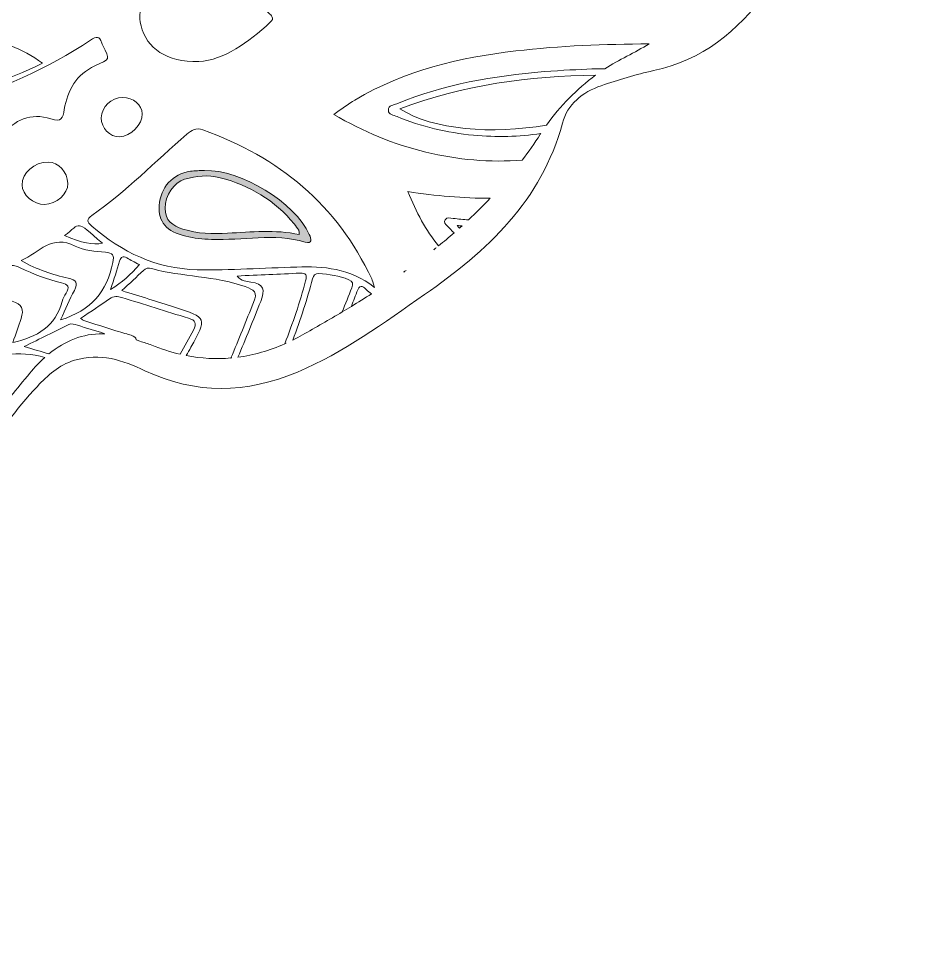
# Model space of a CAD drawing. Extents: x 196 to 3823, y -5725 to -331.
# Drawn here: x 1425.9 to 1787.2, y -3146.4 to -2771.1 of the extents above; entities that cross this region are included whole.
import ezdxf

# ---------------------------------------------------------------- set-up
doc = ezdxf.new("R2010")
doc.units = 0
doc.header["$MEASUREMENT"] = 0
doc.layers.add('Layer 1', color=7, linetype='Continuous')

# ---------------------------------------------------------------- blocks, each defined once
blk = doc.blocks.new('block 2')
at = {"layer": 'Layer 1', "true_color": 0xffffff}
h = blk.add_hatch(color=7, dxfattribs=at)
h.dxf.hatch_style = 2
edge = h.paths.add_edge_path()
edge.add_spline(control_points=[(1500.24, -2831.83), (1498.35, -2831.93), (1496.44, -2831.89), (1494.57, -2832.15), (1487.48, -2833.17), (1482.58, -2838.62), (1482.1, -2845.88), (1481.68, -2852.36), (1484.96, -2856.33), (1492.76, -2858.17), (1496.09, -2858.96), (1499.56, -2859.34), (1502.99, -2859.46), (1515.49, -2859.88), (1528.07, -2856.88), (1540.54, -2860.49), (1543.43, -2861.33), (1543.05, -2859.28), (1542.2, -2857.41), (1536.37, -2844.61), (1514.84, -2831.5), (1500.24, -2831.83)], knot_values=[0, 0, 0, 0, 1, 1, 1, 2, 2, 2, 3, 3, 3, 4, 4, 4, 5, 5, 5, 6, 6, 6, 7, 7, 7, 7], degree=3, periodic=1)
edge = h.paths.add_edge_path()
edge.add_spline(control_points=[(1509.51, -2856.97), (1503.47, -2857.31), (1497.4, -2857.19), (1491.58, -2855.27), (1487.63, -2853.97), (1484.36, -2851.91), (1484.44, -2846.98), (1484.51, -2841.88), (1487.97, -2836.56), (1492.29, -2835.38), (1496.94, -2834.1), (1501.51, -2833.48), (1506.46, -2834.73), (1518.42, -2837.75), (1528.3, -2843.85), (1536.2, -2853.26), (1536.87, -2854.04), (1537.43, -2854.92), (1537.97, -2855.79), (1538.13, -2856.05), (1538.06, -2856.44), (1538.18, -2857.53), (1528.39, -2855.37), (1518.96, -2856.44), (1509.51, -2856.97)], knot_values=[0, 0, 0, 0, 1, 1, 1, 2, 2, 2, 3, 3, 3, 4, 4, 4, 5, 5, 5, 6, 6, 6, 7, 7, 7, 8, 8, 8, 8], degree=3, periodic=1)
at = {"layer": 'Layer 1', "lineweight": 0}
for points, knots in [([(1782.21, -2661.74), (1778.62, -2651.94), (1772.08, -2644.26), (1764.45, -2637.5), (1753.49, -2627.77), (1741.06, -2619.97), (1729.31, -2611.28), (1716.54, -2601.82), (1703.91, -2592.19), (1690.73, -2583.27), (1669.44, -2568.87), (1649.89, -2552.15), (1629.93, -2536.03), (1614.23, -2523.34), (1599.61, -2509.29), (1584.56, -2495.8), (1559.73, -2473.53), (1534.69, -2451.53), (1506.82, -2433.03), (1480.33, -2415.45), (1451.94, -2402.34), (1420.65, -2395.85), (1398.49, -2391.28), (1376.01, -2389.99), (1353.51, -2388.98), (1301.9, -2386.65), (1250.47, -2387.48), (1199.41, -2396.71), (1186.01, -2399.14), (1172.36, -2399.3), (1158.78, -2397.41), (1142.91, -2395.19), (1128.59, -2388.51), (1114.77, -2380.99), (1084.4, -2364.45), (1052.73, -2353.13), (1017.67, -2351.89), (988.77, -2350.86), (960.42, -2353.4), (932.48, -2360.7), (913.22, -2365.73), (895.95, -2375.5), (878.46, -2384.52), (851.19, -2398.56), (822.76, -2401.32), (792.99, -2395.61), (772.47, -2391.67), (751.73, -2388.93), (730.85, -2388.42), (689.4, -2387.41), (647.97, -2388.37), (606.61, -2392), (566.26, -2395.55), (529.57, -2408.93), (495.9, -2431.27), (467.9, -2449.87), (442.56, -2471.74), (417.55, -2494.05), (402.59, -2507.41), (388.11, -2521.38), (372.54, -2533.98), (361.39, -2542.99), (350.67, -2552.53), (338.94, -2560.93), (324.3, -2571.42), (310.09, -2582.53), (295.39, -2592.95), (285.33, -2600.1), (275.52, -2607.59), (265.46, -2614.75), (255.29, -2621.99), (245.76, -2630.15), (236.02, -2637.99), (230.18, -2642.7), (224.88, -2648.01), (221.16, -2654.58), (211.5, -2671.59), (213.55, -2690.66), (233.28, -2701.18), (240.5, -2705.05), (248.11, -2707.77), (256.11, -2709.39), (259.7, -2710.11), (261.43, -2711.43), (260.96, -2715.55), (260.46, -2720.14), (260.41, -2724.87), (261.5, -2729.43), (269.43, -2762.49), (289.51, -2783.9), (322.55, -2792.77), (326.07, -2793.71), (329.6, -2794.58), (333.16, -2795.32), (347.93, -2798.34), (356.26, -2807.78), (360.37, -2821.85), (364.66, -2836.53), (372.95, -2848.77), (384.17, -2859.08), (402.93, -2876.34), (423.7, -2890.84), (445.45, -2903.99), (456, -2910.39), (467.26, -2915.2), (479.4, -2917.71), (486.9, -2919.27), (494.59, -2920.41), (502.09, -2918.62), (511.41, -2916.39), (520.46, -2913.1), (529.39, -2909.5), (542.86, -2904.05), (555.02, -2906.11), (565.46, -2916.46), (573.71, -2924.65), (580.46, -2934.17), (586.98, -2943.68), (593.37, -2952.99), (601.26, -2960.59), (609.49, -2967.99), (613.24, -2971.37), (616.39, -2975.34), (621.33, -2977.54), (632.81, -2982.65), (644.17, -2988.07), (655.3, -2993.88), (666.98, -2999.96), (677.65, -3007.82), (686.2, -3017.72), (695.39, -3028.34), (705.34, -3037.66), (717.73, -3044.25), (721.38, -3046.19), (725.13, -3048.01), (728.94, -3049.61), (731.11, -3050.51), (731.73, -3051.3), (730.42, -3053.55), (728.03, -3057.71), (725.94, -3062.05), (723.74, -3066.32), (683.22, -3145.25), (659.49, -3228.61), (656.93, -3317.64), (656.07, -3347.31), (659.64, -3376.22), (671.16, -3403.75), (699.29, -3470.96), (752.94, -3509.02), (819.29, -3532.08), (828.26, -3535.2), (838.01, -3535.16), (846.76, -3529.89), (855.38, -3524.69), (857.23, -3514.13), (851.03, -3506.24), (848.73, -3503.32), (845.77, -3501.19), (842.64, -3499.3), (831.42, -3492.51), (820.75, -3484.91), (810.34, -3476.95), (768.62, -3445.04), (747.74, -3402.9), (748.32, -3350.32), (748.53, -3330.71), (750.86, -3311.31), (754.65, -3292.08), (763.74, -3245.95), (781.35, -3203.07), (804.21, -3162.18), (820.19, -3133.6), (839.36, -3107.14), (858.22, -3080.47), (863.74, -3072.67), (869.1, -3064.75), (875.24, -3055.85), (877.71, -3068.85), (880.09, -3080.64), (882.17, -3092.48), (886.21, -3115.47), (889.59, -3138.56), (892.46, -3161.74), (895.17, -3183.77), (897.49, -3205.84), (899.04, -3227.98), (901.1, -3257.46), (900.26, -3287.02), (900.1, -3316.52), (900, -3335.83), (900.15, -3355.17), (899.44, -3374.49), (899.18, -3381.53), (899.78, -3388.61), (899.76, -3395.7), (899.7, -3416.24), (900.53, -3436.81), (901.47, -3457.35), (902.96, -3490.15), (905.73, -3522.85), (910.12, -3555.4), (913.43, -3580.05), (917.9, -3604.44), (926.9, -3627.78), (943.65, -3671.22), (990.36, -3696.79), (1034.47, -3685.77), (1073.23, -3676.09), (1095.75, -3649.68), (1105.44, -3612.06), (1114, -3578.85), (1115.04, -3544.59), (1117.56, -3510.57), (1119.1, -3489.74), (1120.85, -3468.93), (1122.22, -3448.09), (1122.94, -3437.17), (1124.53, -3426.14), (1119.51, -3415.6), (1116.18, -3408.6), (1111.3, -3403.32), (1103.57, -3402.03), (1099.99, -3401.42), (1099.15, -3400.34), (1099.62, -3397.12), (1101.96, -3381.19), (1102.36, -3365.09), (1103.88, -3349.09), (1106.05, -3326.33), (1108.54, -3303.61), (1110.53, -3280.83), (1112.51, -3258.06), (1114.1, -3235.25), (1115.78, -3212.44), (1118.43, -3176.24), (1120.87, -3140.01), (1123.64, -3103.82), (1124.83, -3088.47), (1126.64, -3073.17), (1128.32, -3056.3), (1134.61, -3065.34), (1139.89, -3073.13), (1145.4, -3080.77), (1176.11, -3123.39), (1204.16, -3167.59), (1223.36, -3216.76), (1242.95, -3266.94), (1255.21, -3318.53), (1250.51, -3372.95), (1248.82, -3392.49), (1243.38, -3411.04), (1233.46, -3428.05), (1217.7, -3455.08), (1194.96, -3475.1), (1168.88, -3491.7), (1163.02, -3495.44), (1156.92, -3498.85), (1151.75, -3503.6), (1141.57, -3512.96), (1144.32, -3526.97), (1157.29, -3531.72), (1165.58, -3534.75), (1174.07, -3534.47), (1182.2, -3531.74), (1227.41, -3516.56), (1266.99, -3492.7), (1297.7, -3455.51), (1322.72, -3425.21), (1337.98, -3390.63), (1342.26, -3351.52), (1344.69, -3329.38), (1343.98, -3307.18), (1341.75, -3285), (1338.71, -3254.78), (1333.16, -3225.01), (1325.89, -3195.57), (1313.69, -3146.25), (1294.44, -3099.67), (1270.57, -3054.93), (1268.85, -3051.69), (1269.24, -3050.75), (1272.6, -3049.62), (1286.61, -3044.9), (1298.58, -3036.92), (1309.21, -3026.63), (1313.24, -3022.72), (1316.74, -3018.29), (1320.84, -3014.61), (1327.13, -3008.99), (1333.34, -3003.27), (1339.56, -2997.55), (1344.33, -2993.15), (1349.63, -2989.22), (1356.21, -2988.13), (1367.28, -2986.31), (1376.76, -2981.62), (1385.67, -2974.78), (1395.64, -2967.13), (1404.97, -2958.94), (1411.29, -2948.1), (1417.58, -2937.31), (1424.76, -2927.24), (1433.33, -2918.25), (1437.45, -2913.93), (1441.82, -2909.77), (1448.13, -2907.84), (1458.45, -2904.66), (1467.51, -2907.82), (1476.4, -2911.99), (1496.76, -2921.57), (1516.98, -2921.18), (1537.49, -2912.53), (1556.01, -2904.71), (1572.02, -2892.85), (1588.35, -2881.52), (1613.48, -2864.11), (1635.15, -2843.96), (1643.54, -2812.92), (1645.58, -2805.34), (1651.59, -2800.41), (1659.06, -2797.91), (1665.96, -2795.61), (1672.94, -2793.36), (1680.05, -2791.88), (1718.3, -2783.94), (1740.52, -2742.95), (1740.34, -2715.43), (1740.32, -2711.57), (1741.79, -2710.31), (1745.2, -2709.56), (1755.19, -2707.34), (1764.42, -2703.38), (1772.46, -2696.89), (1783.79, -2687.74), (1787.21, -2675.39), (1782.21, -2661.74)], [0, 0, 0, 0, 1, 1, 1, 2, 2, 2, 3, 3, 3, 4, 4, 4, 5, 5, 5, 6, 6, 6, 7, 7, 7, 8, 8, 8, 9, 9, 9, 10, 10, 10, 11, 11, 11, 12, 12, 12, 13, 13, 13, 14, 14, 14, 15, 15, 15, 16, 16, 16, 17, 17, 17, 18, 18, 18, 19, 19, 19, 20, 20, 20, 21, 21, 21, 22, 22, 22, 23, 23, 23, 24, 24, 24, 25, 25, 25, 26, 26, 26, 27, 27, 27, 28, 28, 28, 29, 29, 29, 30, 30, 30, 31, 31, 31, 32, 32, 32, 33, 33, 33, 34, 34, 34, 35, 35, 35, 36, 36, 36, 37, 37, 37, 38, 38, 38, 39, 39, 39, 40, 40, 40, 41, 41, 41, 42, 42, 42, 43, 43, 43, 44, 44, 44, 45, 45, 45, 46, 46, 46, 47, 47, 47, 48, 48, 48, 49, 49, 49, 50, 50, 50, 51, 51, 51, 52, 52, 52, 53, 53, 53, 54, 54, 54, 55, 55, 55, 56, 56, 56, 57, 57, 57, 58, 58, 58, 59, 59, 59, 60, 60, 60, 61, 61, 61, 62, 62, 62, 63, 63, 63, 64, 64, 64, 65, 65, 65, 66, 66, 66, 67, 67, 67, 68, 68, 68, 69, 69, 69, 70, 70, 70, 71, 71, 71, 72, 72, 72, 73, 73, 73, 74, 74, 74, 75, 75, 75, 76, 76, 76, 77, 77, 77, 78, 78, 78, 79, 79, 79, 80, 80, 80, 81, 81, 81, 82, 82, 82, 83, 83, 83, 84, 84, 84, 85, 85, 85, 86, 86, 86, 87, 87, 87, 88, 88, 88, 89, 89, 89, 90, 90, 90, 91, 91, 91, 92, 92, 92, 93, 93, 93, 94, 94, 94, 95, 95, 95, 96, 96, 96, 97, 97, 97, 98, 98, 98, 99, 99, 99, 100, 100, 100, 101, 101, 101, 102, 102, 102, 103, 103, 103, 104, 104, 104, 105, 105, 105, 106, 106, 106, 107, 107, 107, 108, 108, 108, 109, 109, 109, 110, 110, 110, 111, 111, 111, 112, 112, 112, 112]), ([(1474.82, -2773.94), (1472.88, -2766.3), (1476.72, -2759.24), (1484.48, -2755.65), (1492, -2752.2), (1499.35, -2753.76), (1506.59, -2756.27), (1514.01, -2758.84), (1520.29, -2763.4), (1525.94, -2768.81), (1527.03, -2769.86), (1528.41, -2770.83), (1526.56, -2772.53), (1517.68, -2780.69), (1508.13, -2787.48), (1498.01, -2788.26), (1484.94, -2788.42), (1477.12, -2783), (1474.82, -2773.94)], [0, 0, 0, 0, 1, 1, 1, 2, 2, 2, 3, 3, 3, 4, 4, 4, 5, 5, 5, 6, 6, 6, 6]), ([(1444.08, -2807.44), (1443.5, -2810.97), (1442.98, -2812.53), (1438.71, -2811.17), (1430.74, -2808.61), (1424.13, -2811.46), (1419.08, -2817.97), (1417.86, -2819.55), (1416.99, -2820.93), (1414.52, -2819.55), (1407.17, -2815.46), (1399.67, -2811.62), (1391.17, -2807.12), (1394.33, -2806.24), (1396.31, -2805.67), (1398.3, -2805.13), (1418.43, -2799.64), (1437.26, -2791.24), (1454.61, -2779.61), (1456.88, -2778.09), (1458.26, -2777.91), (1459.12, -2780.81), (1459.21, -2781.14), (1459.4, -2781.44), (1459.55, -2781.75), (1462.52, -2787.53), (1462.41, -2787.28), (1456.35, -2789.97), (1448.91, -2793.28), (1445.37, -2799.76), (1444.08, -2807.44)], [0, 0, 0, 0, 1, 1, 1, 2, 2, 2, 3, 3, 3, 4, 4, 4, 5, 5, 5, 6, 6, 6, 7, 7, 7, 8, 8, 8, 9, 9, 9, 10, 10, 10, 10]), ([(1395.78, -2798.54), (1397.44, -2796.58), (1399.15, -2794.85), (1396.3, -2792.56), (1395.23, -2791.68), (1395.55, -2790.81), (1396.46, -2790), (1397.11, -2789.43), (1397.74, -2788.84), (1398.37, -2788.25), (1402.15, -2784.66), (1405.08, -2777.17), (1409.72, -2778.13), (1418.33, -2779.91), (1427.21, -2782.81), (1435.36, -2788.87), (1421.27, -2796.11), (1406.99, -2800.06), (1392.33, -2804.19), (1392.55, -2801.12), (1394.51, -2800.02), (1395.78, -2798.54)], [0, 0, 0, 0, 1, 1, 1, 2, 2, 2, 3, 3, 3, 4, 4, 4, 5, 5, 5, 6, 6, 6, 7, 7, 7, 7]), ([(1669.39, -2786.09), (1666.31, -2787.65), (1663.37, -2789.36), (1660.55, -2791.2), (1658.85, -2791.2), (1657.12, -2791.19), (1655.31, -2791.18), (1650.38, -2791.46), (1643.3, -2791.69), (1636.25, -2792.28), (1616.03, -2793.94), (1596.18, -2797.34), (1577.29, -2805.11), (1575.96, -2805.66), (1573.8, -2805.7), (1573.86, -2807.68), (1573.91, -2809.56), (1576, -2809.7), (1577.33, -2810.26), (1587.13, -2814.32), (1597.36, -2816.72), (1607.91, -2817.71), (1617.21, -2818.58), (1626.19, -2818.33), (1634.88, -2817.03), (1634.81, -2817.15), (1634.73, -2817.26), (1634.66, -2817.37), (1632.38, -2820.95), (1629.99, -2824.4), (1627.49, -2827.72), (1601.65, -2829.63), (1575.43, -2823.28), (1552.01, -2809.39), (1554.98, -2807.35), (1557.64, -2805.33), (1560.49, -2803.63), (1580.32, -2791.73), (1602.29, -2786.69), (1624.91, -2784), (1642.67, -2781.88), (1660.48, -2781.27), (1678.32, -2781.16), (1675.37, -2782.86), (1672.41, -2784.55), (1669.39, -2786.09)], [0, 0, 0, 0, 1, 1, 1, 2, 2, 2, 3, 3, 3, 4, 4, 4, 5, 5, 5, 6, 6, 6, 7, 7, 7, 8, 8, 8, 9, 9, 9, 10, 10, 10, 11, 11, 11, 12, 12, 12, 13, 13, 13, 14, 14, 14, 15, 15, 15, 15]), ([(1637.14, -2813.69), (1615.34, -2817.39), (1591.91, -2815.71), (1578.45, -2807.16), (1604.14, -2797.44), (1630.2, -2794.09), (1656.84, -2793.74), (1649.23, -2799.28), (1642.64, -2805.93), (1637.14, -2813.69)], [0, 0, 0, 0, 1, 1, 1, 2, 2, 2, 3, 3, 3, 3]), ([(1467.39, -2802.64), (1471.68, -2802.62), (1475.23, -2805.55), (1475.31, -2809.17), (1475.42, -2813.33), (1470.64, -2818.19), (1466.33, -2818.31), (1462.23, -2818.43), (1458.86, -2814.97), (1458.92, -2810.71), (1458.98, -2806.44), (1462.94, -2802.67), (1467.39, -2802.64)], [0, 0, 0, 0, 1, 1, 1, 2, 2, 2, 3, 3, 3, 4, 4, 4, 4]), ([(1537.15, -2870.5), (1523.87, -2870.89), (1510.61, -2871.83), (1497.28, -2871.56), (1480.83, -2871.23), (1467.3, -2864.5), (1455.09, -2854.12), (1453.08, -2852.41), (1452.99, -2851.42), (1455.16, -2849.87), (1468.84, -2840.22), (1480.54, -2828.23), (1493.17, -2817.33), (1495.12, -2815.64), (1496.77, -2814.59), (1499.58, -2815.59), (1530.07, -2826.48), (1553.29, -2845.56), (1567.17, -2875.24), (1567.45, -2875.85), (1567.59, -2876.52), (1568.28, -2878.68), (1558.28, -2870.78), (1547.79, -2870.19), (1537.15, -2870.5)], [0, 0, 0, 0, 1, 1, 1, 2, 2, 2, 3, 3, 3, 4, 4, 4, 5, 5, 5, 6, 6, 6, 7, 7, 7, 8, 8, 8, 8]), ([(1427.19, -2837.71), (1427.19, -2832.74), (1432, -2828.53), (1437.72, -2828.48), (1441.78, -2828.44), (1445.42, -2832.46), (1445.51, -2837.08), (1445.58, -2841.28), (1440.96, -2845.4), (1436.12, -2845.45), (1431.86, -2845.49), (1427.19, -2841.44), (1427.19, -2837.71)], [0, 0, 0, 0, 1, 1, 1, 2, 2, 2, 3, 3, 3, 4, 4, 4, 4]), ([(1500.24, -2831.83), (1498.35, -2831.93), (1496.44, -2831.89), (1494.57, -2832.15), (1487.48, -2833.17), (1482.58, -2838.62), (1482.1, -2845.88), (1481.68, -2852.36), (1484.96, -2856.33), (1492.76, -2858.17), (1496.09, -2858.96), (1499.56, -2859.34), (1502.99, -2859.46), (1515.49, -2859.88), (1528.07, -2856.88), (1540.54, -2860.49), (1543.43, -2861.33), (1543.05, -2859.28), (1542.2, -2857.41), (1536.37, -2844.61), (1514.84, -2831.5), (1500.24, -2831.83)], [0, 0, 0, 0, 1, 1, 1, 2, 2, 2, 3, 3, 3, 4, 4, 4, 5, 5, 5, 6, 6, 6, 7, 7, 7, 7]), ([(1509.51, -2856.97), (1503.47, -2857.31), (1497.4, -2857.19), (1491.58, -2855.27), (1487.63, -2853.97), (1484.36, -2851.91), (1484.44, -2846.98), (1484.51, -2841.88), (1487.97, -2836.56), (1492.29, -2835.38), (1496.94, -2834.1), (1501.51, -2833.48), (1506.46, -2834.73), (1518.42, -2837.75), (1528.3, -2843.85), (1536.2, -2853.26), (1536.87, -2854.04), (1537.43, -2854.92), (1537.97, -2855.79), (1538.13, -2856.05), (1538.06, -2856.44), (1538.18, -2857.53), (1528.39, -2855.37), (1518.96, -2856.44), (1509.51, -2856.97)], [0, 0, 0, 0, 1, 1, 1, 2, 2, 2, 3, 3, 3, 4, 4, 4, 5, 5, 5, 6, 6, 6, 7, 7, 7, 8, 8, 8, 8]), ([(1605.95, -2851.62), (1605.95, -2851.62), (1605.94, -2851.62), (1605.94, -2851.62), (1603.9, -2851.45), (1601.85, -2851.26), (1599.8, -2851.05), (1598.66, -2850.93), (1597.32, -2850.28), (1596.53, -2851.66), (1596, -2852.56), (1596.76, -2853.29), (1597.32, -2853.9), (1598.25, -2854.91), (1599.19, -2855.89), (1600.15, -2856.83), (1598.13, -2858.59), (1596.07, -2860.31), (1593.99, -2862), (1588.84, -2855.83), (1585.07, -2848.57), (1581.63, -2840.28), (1592.91, -2842.08), (1603.85, -2842.96), (1614.66, -2842.95), (1611.84, -2845.94), (1608.93, -2848.82), (1605.95, -2851.62)], [0, 0, 0, 0, 1, 1, 1, 2, 2, 2, 3, 3, 3, 4, 4, 4, 5, 5, 5, 6, 6, 6, 7, 7, 7, 8, 8, 8, 9, 9, 9, 9]), ([(1444.21, -2857.93), (1451.01, -2852.87), (1448.2, -2851.35), (1459.35, -2860.94), (1455.62, -2861.77), (1451.09, -2860.9), (1444.21, -2857.93)], [0, 0, 0, 0, 1, 1, 1, 2, 2, 2, 2]), ([(1602.31, -2854.93), (1602, -2854.58), (1601.69, -2854.23), (1601.4, -2853.88), (1602.05, -2853.92), (1602.69, -2853.97), (1603.34, -2854.01), (1603, -2854.31), (1602.66, -2854.62), (1602.31, -2854.93)], [0, 0, 0, 0, 1, 1, 1, 2, 2, 2, 3, 3, 3, 3]), ([(1463.53, -2868.74), (1461.24, -2880.23), (1454.85, -2887.93), (1442.59, -2891.65), (1444.63, -2887.26), (1446.23, -2883.49), (1448.13, -2879.87), (1449.68, -2876.88), (1448.93, -2875.64), (1445.68, -2874.92), (1439.45, -2873.56), (1433.4, -2871.61), (1426.84, -2867.94), (1434.16, -2864.48), (1439.21, -2857.31), (1448.47, -2862.09), (1452.01, -2863.91), (1456.47, -2864.17), (1460.56, -2864.59), (1463.61, -2864.9), (1464.13, -2865.73), (1463.53, -2868.74)], [0, 0, 0, 0, 1, 1, 1, 2, 2, 2, 3, 3, 3, 4, 4, 4, 5, 5, 5, 6, 6, 6, 7, 7, 7, 7]), ([(1592.05, -2863.55), (1592.05, -2863.55), (1592.04, -2863.54), (1592.04, -2863.54), (1592.36, -2863.3), (1592.67, -2863.06), (1592.97, -2862.82), (1592.68, -2863.07), (1592.36, -2863.31), (1592.05, -2863.55)], [0, 0, 0, 0, 1, 1, 1, 2, 2, 2, 3, 3, 3, 3]), ([(1466.22, -2868.13), (1466.73, -2866.41), (1467.57, -2865.91), (1469.19, -2866.87), (1470.67, -2867.73), (1472.2, -2868.48), (1474.16, -2869.53), (1470.71, -2873.56), (1467.26, -2876.56), (1462.65, -2879.51), (1464, -2875.24), (1465.15, -2871.7), (1466.22, -2868.13)], [0, 0, 0, 0, 1, 1, 1, 2, 2, 2, 3, 3, 3, 4, 4, 4, 4]), ([(1426.78, -2891.1), (1428.03, -2887.51), (1427.15, -2885.38), (1423.24, -2884.11), (1418.2, -2882.47), (1413.34, -2880.24), (1408.07, -2877.03), (1413.2, -2874.57), (1417.63, -2872.49), (1422.01, -2870.31), (1423.64, -2869.5), (1424.99, -2870.08), (1426.42, -2870.76), (1431.73, -2873.3), (1437.19, -2875.47), (1442.94, -2876.77), (1445.72, -2877.41), (1446.38, -2878.56), (1444.8, -2881.01), (1444.14, -2882.01), (1443.57, -2883.13), (1443.26, -2884.27), (1440.63, -2894.18), (1433.32, -2898.55), (1423.52, -2900.7), (1424.7, -2897.23), (1425.71, -2894.16), (1426.78, -2891.1)], [0, 0, 0, 0, 1, 1, 1, 2, 2, 2, 3, 3, 3, 4, 4, 4, 5, 5, 5, 6, 6, 6, 7, 7, 7, 8, 8, 8, 9, 9, 9, 9]), ([(1510.79, -2906.91), (1510.79, -2906.91), (1510.79, -2906.9), (1510.79, -2906.9), (1504.9, -2907.43), (1498.95, -2907.11), (1492.95, -2905.95), (1493.56, -2904.83), (1494.19, -2903.72), (1494.8, -2902.61), (1501.31, -2890.86), (1501.3, -2890.8), (1488.29, -2886.56), (1481.46, -2884.33), (1474.58, -2882.27), (1467.12, -2879.95), (1470.31, -2876.97), (1473.06, -2874.43), (1475.77, -2871.86), (1476.77, -2870.91), (1477.83, -2870.75), (1479.1, -2871.1), (1491.36, -2874.52), (1504.4, -2873.96), (1516.53, -2878.33), (1520.17, -2879.64), (1521.63, -2880.52), (1519.92, -2884.65), (1516.84, -2892.06), (1513.97, -2899.53), (1510.79, -2906.9), (1510.93, -2906.9), (1511.07, -2906.89), (1511.21, -2906.87), (1511.07, -2906.89), (1510.93, -2906.9), (1510.79, -2906.91)], [0, 0, 0, 0, 1, 1, 1, 2, 2, 2, 3, 3, 3, 4, 4, 4, 5, 5, 5, 6, 6, 6, 7, 7, 7, 8, 8, 8, 9, 9, 9, 10, 10, 10, 11, 11, 11, 12, 12, 12, 12]), ([(1532.38, -2901.25), (1532.38, -2901.25), (1532.38, -2901.24), (1532.38, -2901.24), (1526.24, -2903.96), (1519.97, -2905.77), (1513.62, -2906.6), (1516.78, -2899.21), (1519.76, -2891.73), (1522.73, -2884.24), (1524.59, -2879.59), (1524.07, -2877.22), (1518.83, -2876.5), (1517.08, -2876.25), (1515.06, -2876.21), (1513.3, -2874.09), (1522, -2873.69), (1530.22, -2873.34), (1538.45, -2872.92), (1540.94, -2872.79), (1541.33, -2873.81), (1540.74, -2876.04), (1538.45, -2884.61), (1535.54, -2892.96), (1532.38, -2901.24), (1532.56, -2901.17), (1532.75, -2901.09), (1532.93, -2901), (1532.75, -2901.09), (1532.56, -2901.17), (1532.38, -2901.25)], [0, 0, 0, 0, 1, 1, 1, 2, 2, 2, 3, 3, 3, 4, 4, 4, 5, 5, 5, 6, 6, 6, 7, 7, 7, 8, 8, 8, 9, 9, 9, 10, 10, 10, 10]), ([(1559.05, -2886.24), (1557.84, -2886.98), (1556.62, -2887.72), (1555.4, -2888.45), (1550.14, -2891.6), (1544.82, -2894.67), (1539.46, -2897.69), (1538.19, -2898.41), (1536.91, -2899.09), (1535.63, -2899.72), (1538.71, -2891.29), (1541.35, -2883.33), (1543.52, -2875.23), (1543.88, -2873.9), (1544.52, -2873.08), (1545.98, -2873.14), (1550.13, -2873.31), (1554.18, -2873.97), (1558.05, -2875.55), (1559.66, -2876.22), (1559.89, -2877.17), (1559.23, -2878.79), (1557.92, -2881.99), (1556.65, -2885.21), (1555.4, -2888.44), (1556.62, -2887.72), (1557.84, -2886.98), (1559.05, -2886.24), (1559.88, -2884.03), (1560.71, -2881.84), (1561.59, -2879.66), (1562.62, -2877.11), (1564.19, -2878.57), (1565.13, -2879.65), (1565.59, -2880.21), (1566.4, -2880.69), (1567.1, -2881.21), (1564.44, -2882.92), (1561.76, -2884.59), (1559.05, -2886.24)], [0, 0, 0, 0, 1, 1, 1, 2, 2, 2, 3, 3, 3, 4, 4, 4, 5, 5, 5, 6, 6, 6, 7, 7, 7, 8, 8, 8, 9, 9, 9, 10, 10, 10, 11, 11, 11, 12, 12, 12, 13, 13, 13, 13]), ([(1580.08, -2872.49), (1580.08, -2872.49), (1580.08, -2872.48), (1580.08, -2872.48), (1580.37, -2872.28), (1580.65, -2872.08), (1580.94, -2871.88), (1580.65, -2872.09), (1580.37, -2872.29), (1580.08, -2872.49)], [0, 0, 0, 0, 1, 1, 1, 2, 2, 2, 3, 3, 3, 3]), ([(1479.11, -2901.73), (1477.58, -2901.11), (1475.94, -2900.77), (1474.4, -2900.17), (1473.88, -2899.97), (1473.36, -2899.78), (1472.85, -2899.6), (1472.82, -2898.68), (1472.18, -2898.23), (1470.86, -2897.78), (1469.54, -2897.34), (1467.53, -2896.91), (1464.76, -2896), (1460.5, -2894.6), (1456.22, -2893.28), (1451.96, -2891.91), (1451.64, -2891.81), (1451.38, -2891.54), (1450.63, -2891.04), (1454.86, -2888.22), (1458.61, -2885.8), (1462.25, -2883.24), (1463.87, -2882.1), (1465.45, -2882.14), (1467.15, -2882.67), (1476.04, -2885.44), (1484.9, -2888.26), (1493.81, -2890.96), (1496.63, -2891.81), (1497.29, -2893.03), (1495.79, -2895.73), (1494.02, -2898.96), (1492.26, -2902.19), (1490.48, -2905.42), (1486.7, -2904.53), (1482.91, -2903.31), (1479.11, -2901.73)], [0, 0, 0, 0, 1, 1, 1, 2, 2, 2, 3, 3, 3, 4, 4, 4, 5, 5, 5, 6, 6, 6, 7, 7, 7, 8, 8, 8, 9, 9, 9, 10, 10, 10, 11, 11, 11, 12, 12, 12, 12]), ([(1459.51, -2897.17), (1451.55, -2897.17), (1444.41, -2900.01), (1437.96, -2905.27), (1434.87, -2904.35), (1431.66, -2903.37), (1428.07, -2902.31), (1434.6, -2899.11), (1440.24, -2896.35), (1445.87, -2893.55), (1447.12, -2892.91), (1448.2, -2893.46), (1449.34, -2893.8), (1453.01, -2894.92), (1456.69, -2896.07), (1460.37, -2897.18), (1460.08, -2897.17), (1459.8, -2897.17), (1459.51, -2897.17)], [0, 0, 0, 0, 1, 1, 1, 2, 2, 2, 3, 3, 3, 4, 4, 4, 5, 5, 5, 6, 6, 6, 6]), ([(1430.26, -2913.03), (1425.21, -2919.2), (1420.12, -2925.35), (1414.81, -2931.29), (1413.01, -2930.67), (1411.11, -2930.01), (1409, -2929.26), (1412.66, -2926.21), (1415.45, -2923.71), (1418.43, -2921.46), (1421.31, -2919.27), (1421.52, -2917.63), (1417.96, -2916.07), (1414.06, -2914.36), (1410.21, -2912.53), (1406.23, -2910.68), (1414.94, -2905.21), (1426.29, -2903.9), (1436.3, -2906.69), (1434.22, -2908.55), (1432.21, -2910.66), (1430.26, -2913.03)], [0, 0, 0, 0, 1, 1, 1, 2, 2, 2, 3, 3, 3, 4, 4, 4, 5, 5, 5, 6, 6, 6, 7, 7, 7, 7])]:
    blk.add_open_spline(points, degree=3, knots=knots, dxfattribs=at)

msp = doc.modelspace()

# ---------------------------------------------------------------- block references
at = {"layer": 'Layer 1'}
msp.add_blockref('block 2', (0, 0), dxfattribs=at)

doc.saveas('drawing.dxf')
